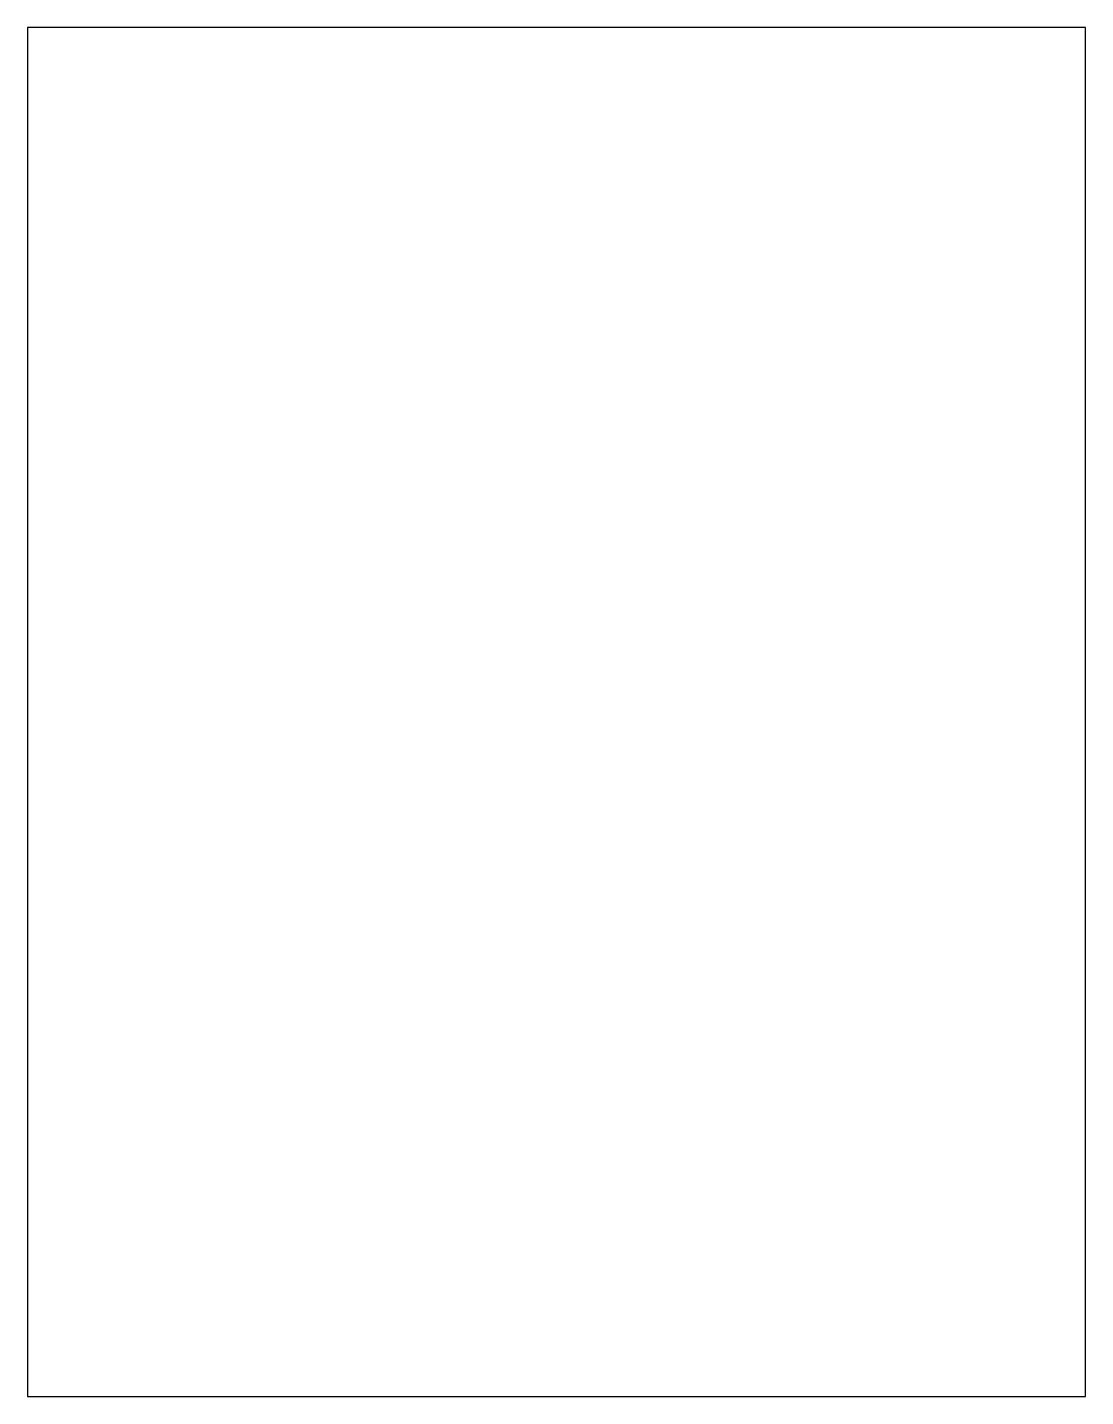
# Model space of a CAD drawing. Header units: millimetres. Extents: x 1 to 171, y 0 to 220.
import ezdxf

# ---------------------------------------------------------------- set-up
doc = ezdxf.new("R2010")
doc.units = ezdxf.units.MM
doc.layers.add('Tallar', color=1, linetype='Continuous', lineweight=5)

msp = doc.modelspace()

# ---------------------------------------------------------------- linework, layer by layer
at = {"layer": 'Tallar', "linetype": 'Continuous', "lineweight": 25}
for p, q in [((1.05, 220.48), (1.05, 0.48)), ((171.05, 220.48), (1.05, 220.48)), ((171.05, 0.48), (171.05, 220.48)), ((1.05, 0.48), (171.05, 0.48))]:
    msp.add_line(p, q, dxfattribs=at)

doc.saveas('drawing.dxf')
